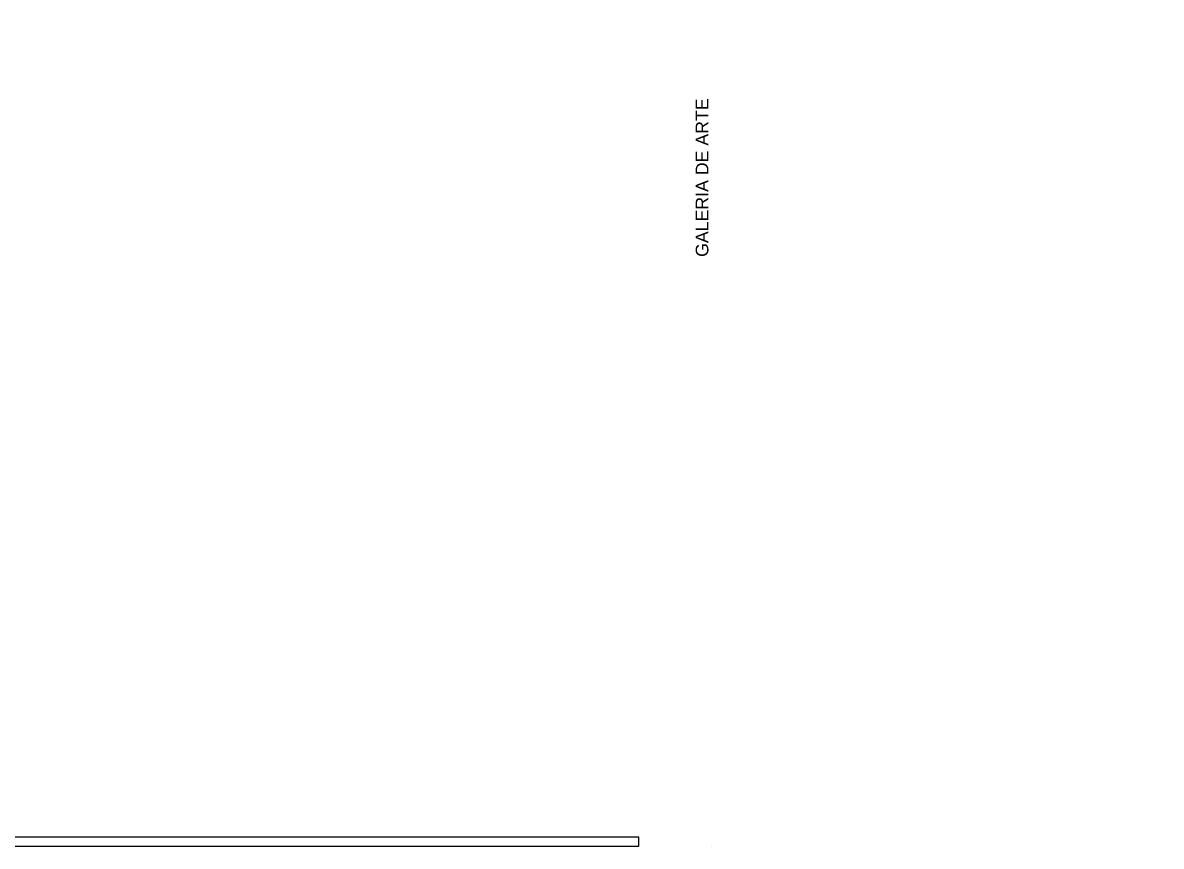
# Model space of a CAD drawing. Header units: millimetres. Extents: x -359 to 3412, y 784 to 2147.
# Drawn here: x 1526 to 3412, y 784 to 2147 of the extents above; entities that cross this region are included whole.
import ezdxf

# ---------------------------------------------------------------- set-up
doc = ezdxf.new("R2010")
doc.units = ezdxf.units.MM
for name, color, linetype in [('Parede', 5, 'Continuous'), ('Quadros', 61, 'Continuous'), ('Texto', 6, 'Continuous')]:
    doc.layers.add(name, color=color, linetype=linetype)
doc.styles.add('Arial', font='arial.ttf', dxfattribs={"height": 0.15})

msp = doc.modelspace()

# ---------------------------------------------------------------- linework, layer by layer
msp.add_polyline3d([(-357, 784, 7.5), (2547, 784, 7.5), (2547, 799, 7.5), (-357, 799, 7.5)], close=True)
at = {"layer": 'Parede', "extrusion": (0, 2e-16, -1)}
msp.add_line((2547, 784, 7.5), (2547, 799, 7.5), dxfattribs=at)
at = {"layer": 'Parede'}
msp.add_line((2668, 784, 7.5), (2668, 784, 7.5), dxfattribs=at)
at = {"layer": 'Quadros', "color": 8, "extrusion": (1, 0, 4e-16), "const_width": 8.45, "elevation": 3412.4}
for points in [[(1940.4, 90.8), (2143.2, 90.8), (2143.2, 226), (1940.4, 226)], [(1638.2, 90.8), (1841, 90.8), (1841, 226), (1638.2, 226)]]:
    msp.add_lwpolyline(points, close=True, dxfattribs=at)
at = {"layer": 'Quadros', "color": 8, "extrusion": (1, -2e-16, 4e-16), "const_width": 14.8}
for points, elevation in [([(1712.1, 40), (2067.4, 40), (2067.4, 276.9), (1712.1, 276.9)], 1882.3), ([(1712.1, 31.8), (2067.4, 31.8), (2067.4, 268.6), (1712.1, 268.6)], 1906)]:
    msp.add_lwpolyline(points, close=True, dxfattribs=dict(at, elevation=elevation))
at = {"layer": 'Quadros', "color": 8, "extrusion": (1e-16, 1, 4e-16), "const_width": 8.45, "elevation": 1529.5}
for points in [[(-2494.4, 58.7), (-2291.7, 58.7), (-2291.7, 193.9), (-2494.4, 193.9)], [(-3018.8, 58.7), (-2816, 58.7), (-2816, 193.9), (-3018.8, 193.9)]]:
    msp.add_lwpolyline(points, close=True, dxfattribs=at)
at = {"layer": 'Quadros', "color": 8, "extrusion": (-4e-16, 1, 1e-16)}
for points, const_width, elevation in [([(-2720.6, 261.5), (-2720.6, 58.7), (-2585.4, 58.7), (-2585.4, 261.5)], 8.45, 1529.5), ([(-3242.1, 261.5), (-3242.1, 58.7), (-3106.9, 58.7), (-3106.9, 261.5)], 8.45, 1529.5), ([(-2854.7, 272.5), (-2854.7, 171.1), (-2787.1, 171.1), (-2787.1, 272.5)], 4.22, 1019.5), ([(-3121.9, 272.5), (-3121.9, 69.7), (-2986.7, 69.7), (-2986.7, 272.5)], 8.45, 1019.5), ([(-3289.5, 272.5), (-3289.5, 171.1), (-3221.9, 171.1), (-3221.9, 272.5)], 4.22, 1019.5)]:
    msp.add_lwpolyline(points, close=True, dxfattribs=dict(at, const_width=const_width, elevation=elevation))

# ---------------------------------------------------------------- texts
at = {"layer": 'Texto', "style": 'Arial'}
msp.add_text('GALERIA DE ARTE', height=21, rotation=90, dxfattribs=at).set_placement((2662.2, 1759.8, 7.5))

doc.saveas('drawing.dxf')
